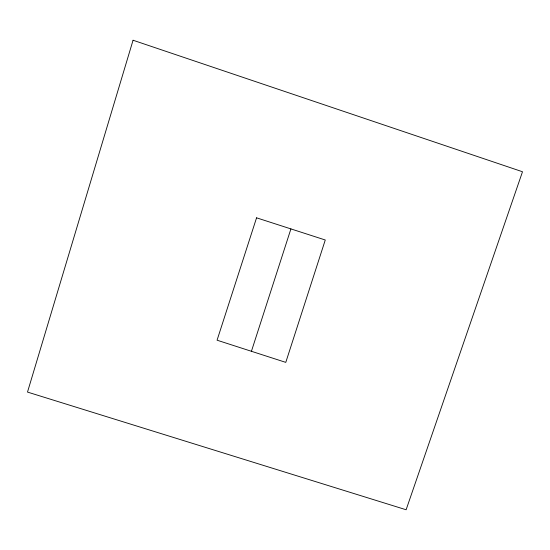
<?xml version="1.0" encoding="UTF-8"?>
<svg xmlns="http://www.w3.org/2000/svg" width="550" height="550" viewBox="0 0 550 550"><rect width="100%" height="100%" fill="white"/><g stroke="black" fill="none" stroke-linecap="round" stroke-linejoin="round"><path stroke-width="0.82" d="M251.426 351.292L290.916 228.903M133.066 40.239L27.5 392.081L406.12 509.761L522.5 171.751L133.066 40.239M256.561 217.821L217.071 340.202L285.78 362.374L325.27 239.992L256.561 217.821"/></g></svg>
